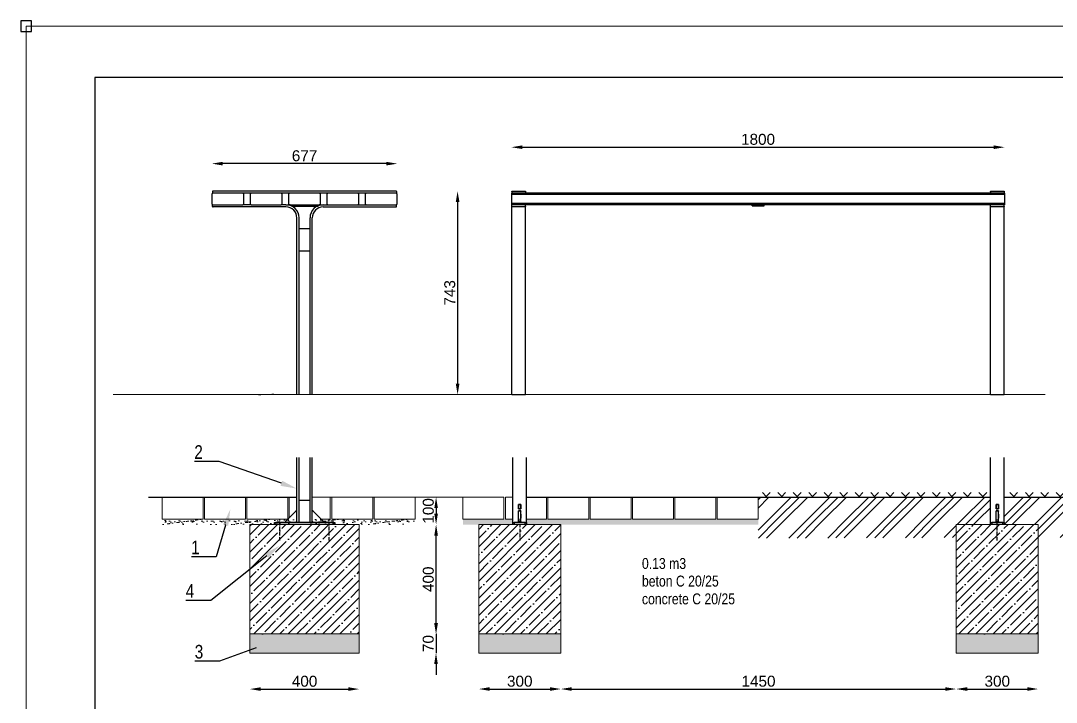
# Model space of a CAD drawing. Header units: millimetres. Extents: x -20 to 5721, y -20 to 4144.
# Drawn here: x -20 to 3767, y 1652 to 4144 of the extents above; entities that cross this region are included whole.
import ezdxf
from ezdxf import colors
from ezdxf.entities.mleader import LeaderData, LeaderLine
from ezdxf.math import Vec2, Vec3

# ---------------------------------------------------------------- set-up
doc = ezdxf.new("R2010")
doc.units = ezdxf.units.MM
doc.linetypes.add('ACAD_ISO10W100', pattern=[18.5, 12, -3, 0.5, -3])
doc.linetypes.add('INCONTINUOUS', pattern=[200000.001, 200000, -0.001])
for name, color, linetype in [('KOTY', 3, 'INCONTINUOUS'), ('OBRYSOVA', 7, 'Continuous'), ('POSTAVY ATD', 8, 'Continuous'), ('SRAFY', 30, 'Continuous'), ('TABULKA', 9, 'Continuous')]:
    doc.layers.add(name, color=color, linetype=linetype)
doc.layers.add('Nekreslit', color=6, linetype='Continuous', plot=False)
doc.styles.add('SEACAD_Arial', font='arial.ttf', dxfattribs={"width": 0.8})
doc.styles.get("Standard").update_dxf_attribs({"font": 'arial.ttf'})
doc.dimstyles.new('PROFI_CSN', dxfattribs={"dimscale": 0, "dimtxt": 3.5, "dimasz": 3, "dimexe": 1, "dimexo": 0, "dimgap": 1.5, "dimtad": 1, "dimlfac": -1, "dimdsep": 46, "dimtxsty": 'Standard', "dimcen": 0, "dimdle": 1, "dimclrd": 256, "dimclre": 256, "dimclrt": 256, "dimadec": 0, "dimazin": 0, "dimtfac": 0.6, "dimtmove": 0, "dimatfit": 1, "dimfxl": 1, "dimtolj": 1, "dimarcsym": 0})

# ---------------------------------------------------------------- blocks, each defined once
blk = doc.blocks.new('*D0')
at = {"layer": 'DEFPOINTS', "color": 0, "transparency": 16777216}
for p in [(817.9, 1831.3), (1217.9, 1831.3), (1217.9, 1699.8)]:
    blk.add_point(p, dxfattribs=at)
at = {"layer": 'KOTY', "color": 7, "lineweight": -2, "transparency": 16777216}
blk.add_line((857.9, 1699.8), (1177.9, 1699.8), dxfattribs=at)
at = {"layer": 'KOTY', "color": 7, "transparency": 16777216}
for points in [[(857.9, 1706.5), (857.9, 1693.1), (817.9, 1699.8)], [(1177.9, 1706.5), (1177.9, 1693.1), (1217.9, 1699.8)]]:
    blk.add_solid(points, dxfattribs=at)
at = {"layer": 'KOTY', "color": 7, "lineweight": 13, "transparency": 16777216, "insert": (1017.9, 1728.2), "char_height": 40, "attachment_point": 5}
blk.add_mtext('\\A1;400', dxfattribs=at)
blk = doc.blocks.new('*D1')
at = {"layer": 'DEFPOINTS', "color": 0, "transparency": 16777216}
for p in [(3400.7, 1881.3), (3700.7, 1881.3), (3700.7, 1700)]:
    blk.add_point(p, dxfattribs=at)
at = {"layer": 'KOTY', "color": 7, "lineweight": -2, "transparency": 16777216}
blk.add_line((3440.7, 1700), (3660.7, 1700), dxfattribs=at)
at = {"layer": 'KOTY', "color": 7, "transparency": 16777216}
for points in [[(3440.7, 1706.7), (3440.7, 1693.3), (3400.7, 1700)], [(3660.7, 1706.7), (3660.7, 1693.3), (3700.7, 1700)]]:
    blk.add_solid(points, dxfattribs=at)
at = {"layer": 'KOTY', "color": 7, "lineweight": 13, "transparency": 16777216, "insert": (3550.7, 1728.4), "char_height": 40, "attachment_point": 5}
blk.add_mtext('\\A1;300', dxfattribs=at)
blk = doc.blocks.new('*D2')
at = {"layer": 'DEFPOINTS', "color": 0, "transparency": 16777216}
for p in [(1217.9, 2301.3), (1498.8, 2301.3), (1217.9, 1901.3)]:
    blk.add_point(p, dxfattribs=at)
at = {"layer": 'KOTY', "color": 7, "lineweight": -2, "transparency": 16777216}
blk.add_line((1498.8, 1941.3), (1498.8, 2261.3), dxfattribs=at)
at = {"layer": 'KOTY', "color": 7, "transparency": 16777216}
for points in [[(1492.2, 2261.3), (1505.5, 2261.3), (1498.8, 2301.3)], [(1492.2, 1941.3), (1505.5, 1941.3), (1498.8, 1901.3)]]:
    blk.add_solid(points, dxfattribs=at)
at = {"layer": 'KOTY', "color": 7, "lineweight": 13, "transparency": 16777216, "insert": (1470.4, 2101.3), "char_height": 40, "attachment_point": 5, "rotation": 90}
blk.add_mtext('\\A1;400', dxfattribs=at)
blk = doc.blocks.new('*D3')
at = {"layer": 'DEFPOINTS', "color": 0, "transparency": 16777216}
for p in [(1127.9, 2401.3), (1217.9, 2301.3), (1498.8, 2301.3)]:
    blk.add_point(p, dxfattribs=at)
at = {"layer": 'KOTY', "color": 7, "lineweight": -2, "transparency": 16777216}
blk.add_line((1498.8, 2361.3), (1498.8, 2341.3), dxfattribs=at)
at = {"layer": 'KOTY', "color": 7, "transparency": 16777216}
for points in [[(1492.2, 2361.3), (1505.5, 2361.3), (1498.8, 2401.3)], [(1492.2, 2341.3), (1505.5, 2341.3), (1498.8, 2301.3)]]:
    blk.add_solid(points, dxfattribs=at)
at = {"layer": 'KOTY', "color": 7, "lineweight": 13, "transparency": 16777216, "insert": (1470.4, 2351.3), "char_height": 40, "attachment_point": 5, "rotation": 90}
blk.add_mtext('\\A1;100', dxfattribs=at)
blk = doc.blocks.new('*D4')
at = {"layer": 'DEFPOINTS', "color": 0, "transparency": 16777216}
for p in [(1217.9, 1901.3), (1217.9, 1831.3), (1498.5, 1831.3)]:
    blk.add_point(p, dxfattribs=at)
at = {"layer": 'KOTY', "color": 7, "lineweight": -2, "transparency": 16777216}
for p, q in [((1498.5, 1941.3), (1498.5, 1981.3)), ((1498.5, 1901.3), (1498.5, 1831.3)), ((1498.5, 1791.3), (1498.5, 1751.3))]:
    blk.add_line(p, q, dxfattribs=at)
at = {"layer": 'KOTY', "color": 7, "transparency": 16777216}
for points in [[(1491.8, 1941.3), (1505.2, 1941.3), (1498.5, 1901.3)], [(1491.8, 1791.3), (1505.2, 1791.3), (1498.5, 1831.3)]]:
    blk.add_solid(points, dxfattribs=at)
at = {"layer": 'KOTY', "color": 7, "lineweight": 13, "transparency": 16777216, "insert": (1470.1, 1866.3), "char_height": 40, "attachment_point": 5, "rotation": 90}
blk.add_mtext('\\A1;70', dxfattribs=at)
blk = doc.blocks.new('*D5')
at = {"layer": 'DEFPOINTS', "color": 0, "transparency": 16777216}
for p in [(1654.7, 1831.3), (1954.7, 1831.3), (1954.7, 1700)]:
    blk.add_point(p, dxfattribs=at)
at = {"layer": 'KOTY', "color": 7, "lineweight": -2, "transparency": 16777216}
blk.add_line((1694.7, 1700), (1914.7, 1700), dxfattribs=at)
at = {"layer": 'KOTY', "color": 7, "transparency": 16777216}
for points in [[(1694.7, 1706.7), (1694.7, 1693.3), (1654.7, 1700)], [(1914.7, 1706.7), (1914.7, 1693.3), (1954.7, 1700)]]:
    blk.add_solid(points, dxfattribs=at)
at = {"layer": 'KOTY', "color": 7, "lineweight": 13, "transparency": 16777216, "insert": (1804.7, 1728.4), "char_height": 40, "attachment_point": 5}
blk.add_mtext('\\A1;300', dxfattribs=at)
blk = doc.blocks.new('*D6')
at = {"layer": 'DEFPOINTS', "color": 0, "transparency": 16777216}
for p in [(3575.7, 2401.3), (3935.7, 2401.3), (3575.7, 2301.3)]:
    blk.add_point(p, dxfattribs=at)
at = {"layer": 'KOTY', "color": 7, "lineweight": -2, "transparency": 16777216}
for p, q in [((3935.7, 2441.3), (3935.7, 2581.7)), ((3935.7, 2301.3), (3935.7, 2401.3)), ((3935.7, 2261.3), (3935.7, 2221.3))]:
    blk.add_line(p, q, dxfattribs=at)
at = {"layer": 'KOTY', "color": 7, "transparency": 16777216}
for points in [[(3929.1, 2441.3), (3942.4, 2441.3), (3935.7, 2401.3)], [(3929.1, 2261.3), (3942.4, 2261.3), (3935.7, 2301.3)]]:
    blk.add_solid(points, dxfattribs=at)
at = {"layer": 'KOTY', "color": 7, "lineweight": 13, "transparency": 16777216, "insert": (3907.3, 2531.5), "char_height": 40, "attachment_point": 5, "rotation": 90}
blk.add_mtext('\\A1;100', dxfattribs=at)
blk = doc.blocks.new('*D11')
at = {"layer": 'DEFPOINTS', "color": 0, "transparency": 16777216}
for p in [(1954.7, 1831.3), (3400.7, 1831.3), (3400.7, 1700)]:
    blk.add_point(p, dxfattribs=at)
at = {"layer": 'KOTY', "color": 7, "lineweight": -2, "transparency": 16777216}
blk.add_line((1994.7, 1700), (3360.7, 1700), dxfattribs=at)
at = {"layer": 'KOTY', "color": 7, "transparency": 16777216}
for points in [[(1994.7, 1706.7), (1994.7, 1693.3), (1954.7, 1700)], [(3360.7, 1706.7), (3360.7, 1693.3), (3400.7, 1700)]]:
    blk.add_solid(points, dxfattribs=at)
at = {"layer": 'KOTY', "color": 7, "lineweight": 13, "transparency": 16777216, "insert": (2677.7, 1728.4), "char_height": 40, "attachment_point": 5}
blk.add_mtext('\\A1;1450', dxfattribs=at)
blk = doc.blocks.new('*D22')
at = {"layer": 'DEFPOINTS', "color": 0, "transparency": 16777216}
for p in [(3577.7, 3681), (1774.2, 3512.7), (3577.7, 3512.7)]:
    blk.add_point(p, dxfattribs=at)
at = {"layer": 'KOTY', "color": 7, "lineweight": -2, "transparency": 16777216}
blk.add_line((1814.2, 3681), (3537.7, 3681), dxfattribs=at)
at = {"layer": 'KOTY', "color": 7, "transparency": 16777216}
for points in [[(1814.2, 3687.7), (1814.2, 3674.4), (1774.2, 3681)], [(3537.7, 3687.7), (3537.7, 3674.4), (3577.7, 3681)]]:
    blk.add_solid(points, dxfattribs=at)
at = {"layer": 'KOTY', "color": 7, "lineweight": 13, "transparency": 16777216, "insert": (2676, 3729.9), "char_height": 40, "attachment_point": 2}
blk.add_mtext('\\A1;1800', dxfattribs=at)
blk = doc.blocks.new('*D20')
at = {"layer": 'DEFPOINTS', "color": 0, "transparency": 16777216}
for p in [(1352.5, 3520.7), (458.2, 2776.3), (1577.4, 2776.3)]:
    blk.add_point(p, dxfattribs=at)
at = {"layer": 'KOTY', "color": 7, "lineweight": -2, "transparency": 16777216}
blk.add_line((1577.4, 3480.7), (1577.4, 2816.3), dxfattribs=at)
at = {"layer": 'KOTY', "color": 7, "transparency": 16777216}
for points in [[(1570.8, 3480.7), (1584.1, 3480.7), (1577.4, 3520.7)], [(1570.8, 2816.3), (1584.1, 2816.3), (1577.4, 2776.3)]]:
    blk.add_solid(points, dxfattribs=at)
at = {"layer": 'KOTY', "color": 7, "lineweight": 13, "transparency": 16777216, "insert": (1528.6, 3148.5), "char_height": 40, "attachment_point": 2, "rotation": 90}
blk.add_mtext('\\A1;743', dxfattribs=at)
blk = doc.blocks.new('*D21')
at = {"layer": 'DEFPOINTS', "color": 0, "transparency": 16777216}
for p in [(678.7, 3620.9), (678.7, 3508.7), (1357, 3508.7)]:
    blk.add_point(p, dxfattribs=at)
at = {"layer": 'KOTY', "color": 7, "lineweight": -2, "transparency": 16777216}
blk.add_line((1317, 3620.9), (718.7, 3620.9), dxfattribs=at)
at = {"layer": 'KOTY', "color": 7, "transparency": 16777216}
for points in [[(718.7, 3627.6), (718.7, 3614.3), (678.7, 3620.9)], [(1317, 3627.6), (1317, 3614.3), (1357, 3620.9)]]:
    blk.add_solid(points, dxfattribs=at)
at = {"layer": 'KOTY', "color": 7, "lineweight": 13, "transparency": 16777216, "insert": (1017.9, 3669.8), "char_height": 40, "width": 88.677, "attachment_point": 2}
blk.add_mtext('\\A1;677', dxfattribs=at)

msp = doc.modelspace()

# ---------------------------------------------------------------- hatches: boundary and pattern name
at = {"transparency": 33554508}
h = msp.add_hatch(dxfattribs=at)
h.set_pattern_fill('ANSI35', color=9, scale=7)
h.paths.add_polyline_path([(1217.9, 2301.3), (1045.9, 2301.3), (874.9, 2301.3), (817.9, 2301.3), (817.9, 1901.3), (1217.9, 1901.3)])
h = msp.add_hatch(dxfattribs=at)
h.set_pattern_fill('ANSI35', color=9, scale=7)
h.paths.add_polyline_path([(1954.7, 2301.3), (1829.7, 2301.3), (1824.7, 2301.3), (1784.7, 2301.3), (1779.7, 2301.3), (1654.7, 2301.3), (1654.7, 1901.3), (1954.7, 1901.3)])
h = msp.add_hatch(dxfattribs=at)
h.set_pattern_fill('ANSI35', color=9, scale=7)
h.paths.add_polyline_path([(3700.7, 2301.3), (3575.7, 2301.3), (3570.7, 2301.3), (3530.7, 2301.3), (3525.7, 2301.3), (3400.7, 2301.3), (3400.7, 1901.3), (3700.7, 1901.3)])
at = {"layer": 'SRAFY'}
h = msp.add_hatch(dxfattribs=at)
h.set_pattern_fill('TERACO', color=9, scale=20)
h.set_pattern_definition([(45, (-4761.09, -2913.403), (-28.28427, 28.28427), [20, -20]), (135, (-4704.52, -2913.403), (-28.28427, -28.28427), [20, -20])])
h.paths.add_polyline_path([(3575.7, 2424.3), (3575.7, 2401.3), (3871.5, 2401.3), (3871.5, 2424.3)])
h.paths.add_polyline_path([(3525.7, 2401.3), (3525.7, 2424.3), (2677, 2424.3), (2677, 2401.3)])
h = msp.add_hatch(dxfattribs=at)
h.set_pattern_fill('GOST_GROUND', color=9, scale=10)
h.set_pattern_definition([(45, (-4497.44, -2913.4), (141.4214, -9e-15), [200]), (45, (-4467.44, -2913.4), (141.4214, -9e-15), [200]), (45, (-4437.44, -2913.4), (141.4214, -9e-15), [200])])
h.paths.add_polyline_path([(3525.7, 2301.3), (3525.7, 2400.5), (2677.2, 2398.8), (2676.8, 2251.3), (3400.7, 2253.6), (3400.7, 2301.3)])
h.paths.add_polyline_path([(3575.7, 2400.6), (3575.7, 2301.3), (3700.7, 2301.3), (3700.7, 2253.8), (3893, 2253.8), (3893, 2401.2)])
at = {"layer": 'SRAFY', "lineweight": 15}
h = msp.add_hatch(dxfattribs=at)
h.set_pattern_fill('AR-SAND', color=9, scale=0.5, style=0)
h.set_pattern_definition([(37.5, (3492.835, 887.08), (-0.80002, 24.47066), [0, -19.304, 0, -21.59, 0, -20.6375]), (7.5, (3492.835, 887.08), (22.47616, 35.84126), [0, -10.414, 0, -17.399, 0, -6.6675]), (327.5, (3477.214, 887.08), (39.54962, 0.07186), [0, -6.35, 0, -22.86, 0, -29.845]), (317.5, (3477.214, 887.08), (38.17782, 11.14647), [0, -3.175, 0, -14.986, 0, -17.145])])
h.paths.add_polyline_path([(497, 2321.3), (497, 2301.3), (497, 2301.3), (568.8, 2301.1), (568.8, 2321.3)])
h.paths.add_polyline_path([(1045.9, 2321.3), (1045.9, 2300.9), (1422, 2300.9), (1422, 2321.3)])
h.paths.add_polyline_path([(989.9, 2300.9), (989.9, 2321.3), (568.8, 2321.3), (568.8, 2301.1), (622.5, 2300.9)])
h = msp.add_hatch(dxfattribs=at)
h.set_pattern_fill('AR-SAND', color=9, scale=0.5, style=0)
h.set_pattern_definition([(37.5, (4592.835, 887.08), (-0.80002, 24.47066), [0, -19.304, 0, -21.59, 0, -20.6375]), (7.5, (4592.835, 887.08), (22.47616, 35.84126), [0, -10.414, 0, -17.399, 0, -6.6675]), (327.5, (4577.214, 887.08), (39.54962, 0.07186), [0, -6.35, 0, -22.86, 0, -29.845]), (317.5, (4577.214, 887.08), (38.17782, 11.14647), [0, -3.175, 0, -14.986, 0, -17.145])])
h.paths.add_polyline_path([(1597, 2321.3), (1597, 2301.3), (1597, 2301.3), (1668.8, 2301.1), (1668.8, 2321.3)])
h.paths.add_polyline_path([(1779.7, 2300.9), (1779.7, 2321.3), (1668.8, 2321.3), (1668.8, 2301.1), (1722.5, 2300.9)])
h.paths.add_polyline_path([(1829.7, 2321.3), (1829.7, 2300.9), (2677, 2300.9), (2677, 2321.3)])
h = msp.add_hatch(dxfattribs=at)
h.set_pattern_fill('AR-SAND', color=9, scale=0.8, style=0)
h.paths.add_polyline_path([(817.9, 1901.3), (817.9, 1831.3), (1217.9, 1831.3), (1217.9, 1901.3)])
h.paths.add_polyline_path([(1954.7, 1831.3), (1954.7, 1901.3), (1654.7, 1901.3), (1654.7, 1831.3)])
h.paths.add_polyline_path([(3400.7, 1901.3), (3400.7, 1831.3), (3700.7, 1831.3), (3700.7, 1901.3)])

# ---------------------------------------------------------------- linework, layer by layer
for p, q in [((678.7, 3508.7), (678.7, 3474.7)), ((681.2, 3518.7), (681.2, 3512.7)), ((791.9, 3512.7), (682.7, 3512.7)), ((1352.5, 3520.7), (683.2, 3520.7)), ((823, 3512.7), (791.9, 3512.7)), ((795.9, 3474.7), (795.9, 3508.7)), ((819, 3508.7), (819, 3474.7)), ((932.2, 3512.7), (823, 3512.7)), ((963.3, 3512.7), (932.2, 3512.7)), ((936.2, 3474.7), (936.2, 3508.7)), ((959.3, 3508.7), (959.3, 3474.7)), ((1072.5, 3512.7), (963.3, 3512.7)), ((1103.5, 3512.7), (1072.5, 3512.7)), ((1076.5, 3474.7), (1076.5, 3508.7)), ((1099.5, 3508.7), (1099.5, 3474.7)), ((1212.7, 3512.7), (1103.5, 3512.7)), ((1243.8, 3512.7), (1212.7, 3512.7)), ((1216.8, 3474.7), (1216.8, 3508.7)), ((1239.8, 3508.7), (1239.8, 3474.7)), ((1353, 3512.7), (1243.8, 3512.7)), ((1354.5, 3518.7), (1354.5, 3512.7)), ((1357, 3474.7), (1357, 3508.7)), ((1776.2, 3512.7), (1774.2, 3512.7)), ((1774.2, 3512.7), (1774.2, 3508.7)), ((3577.7, 3508.7), (1774.2, 3508.7)), ((1774.2, 3508.7), (1774.2, 3474.7)), ((1776.2, 3518.7), (1776.2, 3520.7)), ((1776.2, 3520.7), (1826.3, 3520.7)), ((1826.3, 3518.7), (1776.2, 3518.7)), ((1776.2, 3518.7), (1776.2, 3512.7)), ((1826.3, 3512.7), (1776.2, 3512.7)), ((1826.3, 3520.7), (1826.3, 3518.7)), ((1826.3, 3518.7), (1826.3, 3512.7)), ((3525.6, 3512.7), (1826.3, 3512.7)), ((3525.6, 3518.7), (3525.6, 3520.7)), ((3525.6, 3520.7), (3575.7, 3520.7)), ((3525.6, 3518.7), (3525.6, 3512.7)), ((3575.7, 3518.7), (3525.6, 3518.7)), ((3575.7, 3512.7), (3525.6, 3512.7)), ((3575.7, 3520.7), (3575.7, 3518.7)), ((3575.7, 3518.7), (3575.7, 3512.7)), ((3577.7, 3512.7), (3575.7, 3512.7)), ((3577.7, 3512.7), (3577.7, 3508.7)), ((3577.7, 3508.7), (3577.7, 3474.7)), ((681.2, 3464.6), (681.2, 3470.6)), ((682.7, 3470.6), (791.9, 3470.6)), ((949.7, 3462.6), (683.2, 3462.6)), ((823, 3470.6), (791.9, 3470.6)), ((823, 3470.6), (932.2, 3470.6)), ((949.7, 3470.6), (932.2, 3470.6)), ((949.7, 3470.6), (963.3, 3470.6)), ((963.3, 3470.6), (1072.5, 3470.6)), ((970.9, 3465.8), (964.4, 3468.7)), ((969, 3466.6), (969.1, 3466.6)), ((971.7, 3465.6), (1064, 3465.6)), ((1064.8, 3465.8), (1071.4, 3468.7)), ((1066.7, 3466.6), (1066.8, 3466.6)), ((1072.5, 3470.6), (1086, 3470.6)), ((1086, 3470.6), (1103.5, 3470.6)), ((1086, 3462.6), (1352.5, 3462.6)), ((1103.5, 3470.6), (1212.7, 3470.6)), ((1212.7, 3470.6), (1243.8, 3470.6)), ((1243.8, 3470.6), (1353, 3470.6)), ((1354.5, 3464.6), (1354.5, 3470.6)), ((3577.7, 3474.7), (1774.2, 3474.7)), ((1774.2, 3474.7), (1774.2, 3470.6)), ((1776.2, 3470.6), (1774.2, 3470.6)), ((1826.3, 3470.6), (1776.2, 3470.6)), ((1776.2, 3464.6), (1776.2, 3470.6)), ((1776.2, 3464.6), (1826.3, 3464.6)), ((1776.2, 3462.6), (1776.2, 3464.6)), ((1826.3, 3462.6), (1776.2, 3462.6)), ((1776.2, 3422.6), (1776.2, 3462.6)), ((1826.3, 3464.6), (1826.3, 3470.6)), ((3525.6, 3470.6), (1826.3, 3470.6)), ((1826.3, 3464.6), (1826.3, 3462.6)), ((1826.3, 3422.6), (1826.3, 3462.6)), ((2653.9, 3466.6), (2653.9, 3470.6)), ((2653.9, 3466.6), (2698, 3466.6)), ((2698, 3466.6), (2698, 3470.6)), ((3575.7, 3470.6), (3525.6, 3470.6)), ((3525.6, 3464.6), (3525.6, 3470.6)), ((3525.6, 3464.6), (3575.7, 3464.6)), ((3525.6, 3462.6), (3525.6, 3464.6)), ((3575.7, 3462.6), (3525.6, 3462.6)), ((3525.6, 3422.6), (3525.6, 3462.6)), ((3575.7, 3464.6), (3575.7, 3470.6)), ((3577.7, 3470.6), (3575.7, 3470.6)), ((3575.7, 3464.6), (3575.7, 3462.6)), ((3575.7, 3422.6), (3575.7, 3462.6)), ((3577.7, 3474.7), (3577.7, 3470.6)), ((989.8, 2776.3), (989.8, 3422.6)), ((997.8, 2776.3), (997.8, 3422.6)), ((1037.9, 2776.3), (1037.9, 3422.6)), ((1045.9, 2776.3), (1045.9, 3422.6)), ((1776.2, 2776.3), (1776.2, 3422.6)), ((1826.3, 2776.3), (1826.3, 3422.6)), ((3525.6, 2776.3), (3525.6, 3422.6)), ((3575.7, 2776.3), (3575.7, 3422.6)), ((1037.9, 3382.5), (997.8, 3382.5)), ((997.8, 3302.3), (1037.9, 3302.3)), ((849.5, 2776.3), (857.5, 2776.3)), ((905.6, 2776.3), (897.6, 2776.3)), ((1776.2, 2776.3), (1826.3, 2776.3)), ((3525.6, 2776.3), (3575.7, 2776.3)), ((989.8, 2309.3), (989.8, 2546.4)), ((997.8, 2309.3), (997.8, 2546.4)), ((1037.9, 2309.3), (1037.9, 2546.4)), ((1045.9, 2309.3), (1045.9, 2546.4)), ((1779.7, 2309.3), (1779.7, 2546.4)), ((1829.8, 2309.3), (1829.8, 2546.4)), ((3525.7, 2309.3), (3525.7, 2546.4)), ((3575.8, 2309.3), (3575.8, 2546.4)), ((1037.9, 2389.4), (997.8, 2389.4)), ((948.2, 2312.7), (986.4, 2350.9)), ((1087.6, 2312.7), (1049.4, 2350.9)), ((1800.5, 2374.6), (1808.9, 2374.6)), ((1800.5, 2359.2), (1800.5, 2374.6)), ((1808.9, 2359.2), (1800.5, 2359.2)), ((1800.7, 2374.4), (1800.7, 2374.6)), ((1808.7, 2374.4), (1800.7, 2374.4)), ((1800.7, 2374.4), (1800.7, 2359.4)), ((1800.7, 2359.4), (1808.7, 2359.4)), ((1800.7, 2359.2), (1800.7, 2359.4)), ((1808.7, 2351.5), (1800.7, 2351.5)), ((1800.7, 2350.9), (1800.7, 2351.5)), ((1808.7, 2350.9), (1800.7, 2350.9)), ((1800.7, 2312.7), (1800.7, 2350.9)), ((1808.7, 2374.4), (1808.7, 2374.6)), ((1808.7, 2359.4), (1808.7, 2374.4)), ((1808.7, 2359.2), (1808.7, 2359.4)), ((1808.7, 2351.5), (1808.7, 2350.9)), ((1808.7, 2312.7), (1808.7, 2350.9)), ((1808.9, 2374.6), (1808.9, 2359.2)), ((3546.5, 2374.6), (3554.9, 2374.6)), ((3546.5, 2359.2), (3546.5, 2374.6)), ((3554.9, 2359.2), (3546.5, 2359.2)), ((3546.7, 2374.6), (3546.7, 2374.4)), ((3554.7, 2374.4), (3546.7, 2374.4)), ((3546.7, 2374.4), (3546.7, 2359.4)), ((3546.7, 2359.4), (3554.7, 2359.4)), ((3546.7, 2359.4), (3546.7, 2359.2)), ((3554.7, 2351.5), (3546.7, 2351.5)), ((3546.7, 2350.9), (3546.7, 2351.5)), ((3554.7, 2350.9), (3546.7, 2350.9)), ((3546.7, 2312.7), (3546.7, 2350.9)), ((3554.7, 2374.6), (3554.7, 2374.4)), ((3554.7, 2359.4), (3554.7, 2374.4)), ((3554.7, 2359.4), (3554.7, 2359.2)), ((3554.7, 2351.5), (3554.7, 2350.9)), ((3554.7, 2312.7), (3554.7, 2350.9)), ((3554.9, 2374.6), (3554.9, 2359.2)), ((989.8, 2314.3), (984.8, 2309.3)), ((1045.9, 2314.3), (1050.9, 2309.3)), ((1800.5, 2339.5), (1800.7, 2339.5)), ((1800.5, 2324.1), (1800.5, 2339.5)), ((1800.7, 2324.1), (1800.5, 2324.1)), ((1800.7, 2312.7), (1808.7, 2312.7)), ((1800.7, 2309.3), (1800.7, 2312.7)), ((1808.7, 2339.5), (1808.9, 2339.5)), ((1808.9, 2324.1), (1808.7, 2324.1)), ((1808.7, 2312.7), (1808.7, 2309.3)), ((1808.9, 2339.5), (1808.9, 2324.1)), ((3546.5, 2339.5), (3546.7, 2339.5)), ((3546.5, 2324.1), (3546.5, 2339.5)), ((3546.7, 2324.1), (3546.5, 2324.1)), ((3546.7, 2312.7), (3554.7, 2312.7)), ((3546.7, 2309.3), (3546.7, 2312.7)), ((3554.7, 2339.5), (3554.9, 2339.5)), ((3554.9, 2324.1), (3554.7, 2324.1)), ((3554.7, 2312.7), (3554.7, 2309.3)), ((3554.9, 2339.5), (3554.9, 2324.1)), ((907.7, 2301.3), (907.7, 2309.3)), ((907.7, 2309.3), (912.7, 2309.3)), ((912.7, 2301.3), (907.7, 2301.3)), ((912.7, 2309.3), (912.7, 2301.3)), ((1123.1, 2309.3), (912.7, 2309.3)), ((1123.1, 2301.3), (912.7, 2301.3)), ((997.8, 2309.3), (989.8, 2309.3)), ((1037.9, 2309.3), (1045.9, 2309.3)), ((1123.1, 2301.3), (1123.1, 2309.3)), ((1123.1, 2309.3), (1128.1, 2309.3)), ((1128.1, 2301.3), (1123.1, 2301.3)), ((1128.1, 2309.3), (1128.1, 2301.3)), ((1779.7, 2301.3), (1779.7, 2309.3)), ((1779.7, 2309.3), (1784.7, 2309.3)), ((1784.7, 2301.3), (1779.7, 2301.3)), ((1784.7, 2309.3), (1784.7, 2301.3)), ((1824.8, 2309.3), (1784.7, 2309.3)), ((1824.8, 2301.3), (1784.7, 2301.3)), ((1824.8, 2301.3), (1824.8, 2309.3)), ((1824.8, 2309.3), (1829.8, 2309.3)), ((1829.8, 2301.3), (1824.8, 2301.3)), ((1829.8, 2309.3), (1829.8, 2301.3)), ((3525.7, 2301.3), (3525.7, 2309.3)), ((3525.7, 2309.3), (3530.7, 2309.3)), ((3530.7, 2301.3), (3525.7, 2301.3)), ((3530.7, 2309.3), (3530.7, 2301.3)), ((3570.8, 2309.3), (3530.7, 2309.3)), ((3570.8, 2301.3), (3530.7, 2301.3)), ((3570.8, 2301.3), (3570.8, 2309.3)), ((3570.8, 2309.3), (3575.8, 2309.3)), ((3575.8, 2301.3), (3570.8, 2301.3)), ((3575.8, 2309.3), (3575.8, 2301.3))]:
    msp.add_line(p, q)
at = {"color": 7, "linetype": 'Continuous', "lineweight": 18, "true_color": 0xffffff}
msp.add_line((317.9, 2776.3), (3726, 2776.3), dxfattribs=at)
at = {"linetype": 'ACAD_ISO10W100'}
for p, q in [((927.9, 2242.7), (927.9, 2319.1)), ((1107.9, 2242.7), (1107.9, 2319.1)), ((1804.9, 2322.8), (1804.9, 2242.7)), ((3550.8, 2242.7), (3550.8, 2319.5))]:
    msp.add_line(p, q, dxfattribs=at)
at = {"color": 7, "linetype": 'Continuous'}
msp.add_circle((3047, 2401.3), 0.01, dxfattribs=at)
msp.add_circle((3047, 2401.3), 0.01, dxfattribs=at)
for centre, radius, start, end in [((682.7, 3508.7), 4.01, 90, 180), ((683.2, 3518.7), 2, 90, 180), ((791.9, 3508.7), 4.01, 0, 90), ((823, 3508.7), 4.01, 90, 180), ((932.2, 3508.7), 4.01, 0, 90), ((963.3, 3508.7), 4.01, 90, 180), ((1072.5, 3508.7), 4.01, 0, 90), ((1103.5, 3508.7), 4.01, 90, 180), ((1212.7, 3508.7), 4.01, 0, 90), ((1243.8, 3508.7), 4.01, 90, 180), ((1352.5, 3518.7), 2, 0, 90), ((1353, 3508.7), 4.01, 0, 90), ((682.7, 3474.7), 4.01, 180, 270), ((683.2, 3464.6), 2, 180, 270), ((791.9, 3474.7), 4.01, 270, 0), ((823, 3474.7), 4.01, 180, 270), ((932.2, 3474.7), 4.01, 270, 0), ((949.7, 3422.6), 48.1, 0, 90), ((949.7, 3422.6), 40.1, 0, 90), ((963.3, 3474.7), 4.01, 180, 270), ((964.8, 3469.6), 1, 90, 246.4218), ((971.7, 3467.6), 2, 246, 270), ((1086, 3422.6), 48.1, 90, 180), ((1086, 3422.6), 40.1, 90, 180), ((1064, 3467.6), 2, 270, 294), ((1071, 3469.6), 1, 293.5782, 90), ((1072.5, 3474.7), 4.01, 270, 0), ((1103.5, 3474.7), 4.01, 180, 270), ((1212.7, 3474.7), 4.01, 270, 0), ((1243.8, 3474.7), 4.01, 180, 270), ((1352.5, 3464.6), 2, 270, 0), ((1353, 3474.7), 4.01, 270, 0), ((987.8, 2349.5), 2, 0, 135), ((1047.9, 2349.5), 2, 45, 180), ((949.6, 2311.3), 2, 135, 270), ((1086.2, 2311.3), 2, 270, 45)]:
    msp.add_arc(centre, radius, start, end)
at = {"layer": 'Nekreslit'}
msp.add_lwpolyline([(250.7, 335.7), (4290.7, 335.7), (4290.7, 3935.7), (250.7, 3935.7)], close=True, dxfattribs=at)
at = {"layer": 'OBRYSOVA'}
msp.add_lwpolyline([(-20, 4103.5), (20, 4103.5), (20, 4143.5), (-20, 4143.5)], close=True, dxfattribs=at)
at = {"layer": 'POSTAVY ATD', "color": 8}
for p, q in [((447.5, 2401.3), (989.9, 2401.3)), ((1829.7, 2401.3), (3525.7, 2401.3)), ((3575.7, 2401.3), (3857.5, 2401.3))]:
    msp.add_line(p, q, dxfattribs=at)
at = {"layer": 'POSTAVY ATD', "color": 8, "lineweight": 9}
for p, q in [((1045.9, 2401.3), (1679.7, 2401.3)), ((3400.7, 1951.3), (3400.7, 1831.3)), ((3700.7, 1831.3), (3700.7, 1951.3)), ((817.9, 1901.3), (817.9, 1831.3)), ((1217.9, 1831.3), (1217.9, 1901.3)), ((1654.7, 1901.3), (1654.7, 1831.3)), ((1954.7, 1831.3), (1954.7, 1901.3)), ((817.9, 1831.3), (1217.9, 1831.3)), ((1654.7, 1831.3), (1954.7, 1831.3)), ((3400.7, 1831.3), (3700.7, 1831.3))]:
    msp.add_line(p, q, dxfattribs=at)
at = {"layer": 'POSTAVY ATD', "lineweight": 15}
msp.add_lwpolyline([(497, 2321.3), (647, 2321.3), (647, 2401.3), (497, 2401.3)], close=True, dxfattribs=at)
at = {"layer": 'POSTAVY ATD', "color": 8, "lineweight": 9}
for points in [[(652, 2321.3), (802, 2321.3), (802, 2401.3), (652, 2401.3)], [(1117, 2321.3), (1267, 2321.3), (1267, 2401.3), (1117, 2401.3)], [(1272, 2321.3), (1422, 2321.3), (1422, 2401.3), (1272, 2401.3)], [(1597, 2321.3), (1747, 2321.3), (1747, 2401.3), (1597, 2401.3)], [(1907, 2321.3), (2057, 2321.3), (2057, 2401.3), (1907, 2401.3)], [(2062, 2321.3), (2212, 2321.3), (2212, 2401.3), (2062, 2401.3)], [(2217, 2321.3), (2367, 2321.3), (2367, 2401.3), (2217, 2401.3)], [(2372, 2321.3), (2522, 2321.3), (2522, 2401.3), (2372, 2401.3)], [(2527, 2321.3), (2677, 2321.3), (2677, 2401.3), (2527, 2401.3)]]:
    msp.add_lwpolyline(points, close=True, dxfattribs=at)
for points in [[(957, 2321.5), (957, 2401.3), (807, 2401.3), (807, 2321.3), (956.7, 2321.3)], [(989.9, 2401.3), (962, 2401.3), (962, 2326.5)], [(1079, 2321.3), (1112, 2321.3), (1112, 2401.3), (1045.9, 2401.3)], [(1779.7, 2401.3), (1752, 2401.3), (1752, 2321.3), (1779.7, 2321.3)], [(1829.7, 2321.3), (1902, 2321.3), (1902, 2401.3), (1829.7, 2401.3)], [(989.9, 2301.3), (817.9, 2301.3), (817.9, 1901.3), (1217.9, 1901.3), (1217.9, 2301.3), (1045.9, 2301.3)], [(1779.7, 2301.3), (1654.7, 2301.3), (1654.7, 1901.3), (1954.7, 1901.3), (1954.7, 2301.3), (1829.7, 2301.3)], [(3525.7, 2301.3), (3400.7, 2301.3), (3400.7, 1901.3), (3700.7, 1901.3), (3700.7, 2301.3), (3575.7, 2301.3)]]:
    msp.add_lwpolyline(points, dxfattribs=at)
at = {"layer": 'TABULKA', "color": 4, "lineweight": 15}
msp.add_lwpolyline([(5700.6, -0.1), (0, -0.1), (0, 4123.5), (5700.6, 4123.5)], close=True, dxfattribs=at)

# ---------------------------------------------------------------- texts
at = {"style": 'SEACAD_Arial', "width": 0.8}
for s, p in [('0.13 m3', (2251.5, 2139)), ('beton C 20/25', (2251.5, 2074.7)), ('concrete C 20/25', (2251.5, 2009.6))]:
    msp.add_text(s, height=40, dxfattribs=at).set_placement(p)

# ---------------------------------------------------------------- dimensions: what is measured, and where the dimension line sits
at = {"layer": 'KOTY', "lineweight": 13}
for base, p1, p2, text, picture, middle in [((3577.7, 3681), (1774.2, 3512.7), (3577.7, 3512.7), '1800', '*D22', (2676, 3681)), ((678.7, 3620.9), (1357, 3508.7), (678.7, 3508.7), '677', '*D21', (1017.9, 3620.9))]:
    dim = msp.add_linear_dim(base=base, p1=p1, p2=p2, text=text, dimstyle='PROFI_CSN', override={"dimscale": 1, "dimtxt": 40, "dimasz": 40, "dimgap": 8, "dimdec": 0, "dimlfac": 1, "dimse1": 1, "dimse2": 1, "dimclrd": 7, "dimclre": 3, "dimclrt": 7, "dimtdec": 0}, dxfattribs=at)
    dim.commit()
    dim.dimension.update_dxf_attribs({"geometry": picture, "text_midpoint": middle, "dimtype": 160})
dim = msp.add_linear_dim(base=(1577.4, 2776.3), p1=(1352.5, 3520.7), p2=(458.2, 2776.3), angle=90, text='743', dimstyle='PROFI_CSN', override={"dimscale": 1, "dimtxt": 40, "dimasz": 40, "dimgap": 8, "dimdec": 0, "dimlfac": 1, "dimse1": 1, "dimse2": 1, "dimclrd": 7, "dimclre": 3, "dimclrt": 7, "dimtdec": 0}, dxfattribs=at)
dim.commit()
dim.dimension.update_dxf_attribs({"geometry": '*D20', "text_midpoint": (1577.4, 3148.5), "dimtype": 160})
for base, p1, p2, angle, picture, middle in [((3935.7, 2401.3), (3575.7, 2301.3), (3575.7, 2401.3), 90, '*D6', (3935.7, 2531.5)), ((1498.8, 2301.3), (1127.9, 2401.3), (1217.9, 2301.3), 270, '*D3', (1498.8, 2351.3)), ((1498.5, 1831.3), (1217.9, 1901.3), (1217.9, 1831.3), 270, '*D4', (1498.5, 1866.3))]:
    dim = msp.add_linear_dim(base=base, p1=p1, p2=p2, angle=angle, dimstyle='PROFI_CSN', override={"dimscale": 1, "dimtxt": 40, "dimasz": 40, "dimgap": 8, "dimdec": 0, "dimlfac": 1, "dimse1": 1, "dimse2": 1, "dimclrd": 7, "dimclre": 3, "dimclrt": 7, "dimtdec": 0}, dxfattribs=at)
    dim.commit()
    dim.dimension.update_dxf_attribs({"geometry": picture, "text_midpoint": middle, "dimtype": 160})
dim = msp.add_linear_dim(base=(1498.8, 2301.3), p1=(1217.9, 1901.3), p2=(1217.9, 2301.3), angle=90, dimstyle='PROFI_CSN', override={"dimscale": 1, "dimtxt": 40, "dimasz": 40, "dimgap": 8, "dimdec": 0, "dimlfac": 1, "dimse1": 1, "dimse2": 1, "dimclrd": 7, "dimclre": 3, "dimclrt": 7, "dimtdec": 0}, dxfattribs=at)
dim.commit()
dim.dimension.update_dxf_attribs({"geometry": '*D2', "text_midpoint": (1470.4, 2101.3)})
for base, p1, p2, override, picture, middle in [((3700.7, 1700), (3400.7, 1881.3), (3700.7, 1881.3), {"dimscale": 1, "dimtxt": 40, "dimasz": 40, "dimgap": 8, "dimdec": 0, "dimlfac": 1, "dimrnd": 1, "dimse1": 1, "dimse2": 1, "dimclrd": 7, "dimclre": 3, "dimclrt": 7, "dimtdec": 0}, '*D1', (3550.7, 1700)), ((1217.9, 1699.8), (817.9, 1831.3), (1217.9, 1831.3), {"dimscale": 1, "dimtxt": 40, "dimasz": 40, "dimgap": 8, "dimdec": 0, "dimlfac": 1, "dimse1": 1, "dimse2": 1, "dimclrd": 7, "dimclre": 3, "dimclrt": 7, "dimtdec": 0}, '*D0', (1017.9, 1699.8)), ((1954.7, 1700), (1654.7, 1831.3), (1954.7, 1831.3), {"dimscale": 1, "dimtxt": 40, "dimasz": 40, "dimgap": 8, "dimdec": 0, "dimlfac": 1, "dimse1": 1, "dimse2": 1, "dimclrd": 7, "dimclre": 3, "dimclrt": 7, "dimtdec": 0}, '*D5', (1804.7, 1700))]:
    dim = msp.add_linear_dim(base=base, p1=p1, p2=p2, dimstyle='PROFI_CSN', override=override, dxfattribs=at)
    dim.commit()
    dim.dimension.update_dxf_attribs({"geometry": picture, "text_midpoint": middle, "dimtype": 160})
dim = msp.add_linear_dim(base=(3400.7, 1700), p1=(1954.7, 1831.3), p2=(3400.7, 1831.3), text='1450', dimstyle='PROFI_CSN', override={"dimscale": 1, "dimtxt": 40, "dimasz": 40, "dimgap": 8, "dimdec": 0, "dimlfac": 1, "dimrnd": 1, "dimse1": 1, "dimse2": 1, "dimclrd": 7, "dimclre": 3, "dimclrt": 7, "dimtdec": 0}, dxfattribs=at)
dim.commit()
dim.dimension.update_dxf_attribs({"geometry": '*D11', "text_midpoint": (2677.7, 1728.4)})

# ---------------------------------------------------------------- leaders
ml = msp.add_multileader_mtext('Standard')
ml.set_content('2', color=256, style='SEACAD_Arial')
ml.set_leader_properties()
ml.build(insert=Vec2(0, 0))
ml.multileader.update_dxf_attribs({"text_right_attachment_type": 6, "dogleg_length": 2, "arrow_head_size": 60, "scale": 20})
ctx = ml.context
ctx.base_point, ctx.scale, ctx.char_height, ctx.arrow_head_size, ctx.landing_gap_size, ctx.plane_origin = Vec3(599.4, 2566.5), 20, 50, 60, 20, Vec3(256.2, 2505.6)
ctx.right_attachment, ctx.text_align_type = 6, 2
notes = []
notes.append((ctx, [(1, (1, 1, 0), (705.9, 2531.5), (-1, 0), 40, [(0, [(989.9, 2432.5)], 0, [])])]))
ctx.mtext.insert, ctx.mtext.alignment, ctx.mtext.flow_direction = Vec3(645.9, 2591.5), 3, 5
ml = msp.add_multileader_mtext('Standard')
ml.set_content('1', color=256, style='SEACAD_Arial')
ml.set_leader_properties()
ml.build(insert=Vec2(0, 0))
ml.multileader.update_dxf_attribs({"text_right_attachment_type": 6, "dogleg_length": 2, "arrow_head_size": 60, "scale": 20})
ctx = ml.context
ctx.base_point, ctx.scale, ctx.char_height, ctx.arrow_head_size, ctx.landing_gap_size, ctx.plane_origin = Vec3(599.7, 2217.9), 20, 50, 60, 20, Vec3(336.8, 2382)
ctx.right_attachment, ctx.text_align_type = 6, 2
notes.append((ctx, [(1, (1, 1, 0), (694.5, 2182.9), (-1, 0), 40, [(0, [(746.5, 2357)], 0, [])])]))
ctx.mtext.insert, ctx.mtext.alignment, ctx.mtext.flow_direction = Vec3(634.5, 2242.9), 3, 5
ml = msp.add_multileader_mtext('Standard')
ml.set_content('4', color=256, style='SEACAD_Arial')
ml.set_leader_properties()
ml.build(insert=Vec2(0, 0))
ml.multileader.update_dxf_attribs({"text_right_attachment_type": 6, "dogleg_length": 2, "arrow_head_size": 60, "scale": 20})
ctx = ml.context
ctx.base_point, ctx.scale, ctx.char_height, ctx.arrow_head_size, ctx.landing_gap_size, ctx.plane_origin = Vec3(566.9, 2058.8), 20, 50, 60, 20, Vec3(316.9, 2222.9)
ctx.right_attachment, ctx.text_align_type = 6, 2
notes.append((ctx, [(1, (1, 1, 0), (674.6, 2023.8), (-1, 0), 40, [(0, [(926.8, 2224.7)], 0, [])])]))
ctx.mtext.insert, ctx.mtext.alignment, ctx.mtext.flow_direction = Vec3(614.6, 2083.8), 3, 5
ml = msp.add_multileader_mtext('Standard')
ml.set_content('3', color=256, style='SEACAD_Arial')
ml.set_leader_properties()
ml.build(insert=Vec2(0, 0))
ml.multileader.update_dxf_attribs({"text_right_attachment_type": 6, "dogleg_length": 2, "arrow_head_size": 60, "scale": 20})
ctx = ml.context
ctx.base_point, ctx.scale, ctx.char_height, ctx.arrow_head_size, ctx.landing_gap_size, ctx.plane_origin = Vec3(601.2, 1836.1), 20, 50, 60, 20, Vec3(177.2, 1887.8)
ctx.right_attachment, ctx.text_align_type = 6, 2
notes.append((ctx, [(1, (1, 1, 0), (707.4, 1801.5), (-1, 0), 40, [(0, [(896.9, 1871.7)], 0, [])])]))
ctx.mtext.insert, ctx.mtext.alignment, ctx.mtext.flow_direction = Vec3(647.4, 1861.5), 3, 5
for ctx, leaders in notes:
    for number, flags, end, landing, length, lines in leaders:
        leader = LeaderData()
        leader.index, (leader.has_last_leader_line, leader.has_dogleg_vector, leader.attachment_direction) = number, flags
        leader.last_leader_point, leader.dogleg_vector, leader.dogleg_length = Vec3(end), Vec3(landing), length
        for number, points, colour, breaks in lines:
            line = LeaderLine()
            line.index, line.vertices, line.color, line.breaks = number, Vec3.list(points), colors.encode_raw_color(colour), breaks
            leader.lines.append(line)
        ctx.leaders.append(leader)

doc.saveas('drawing.dxf')
